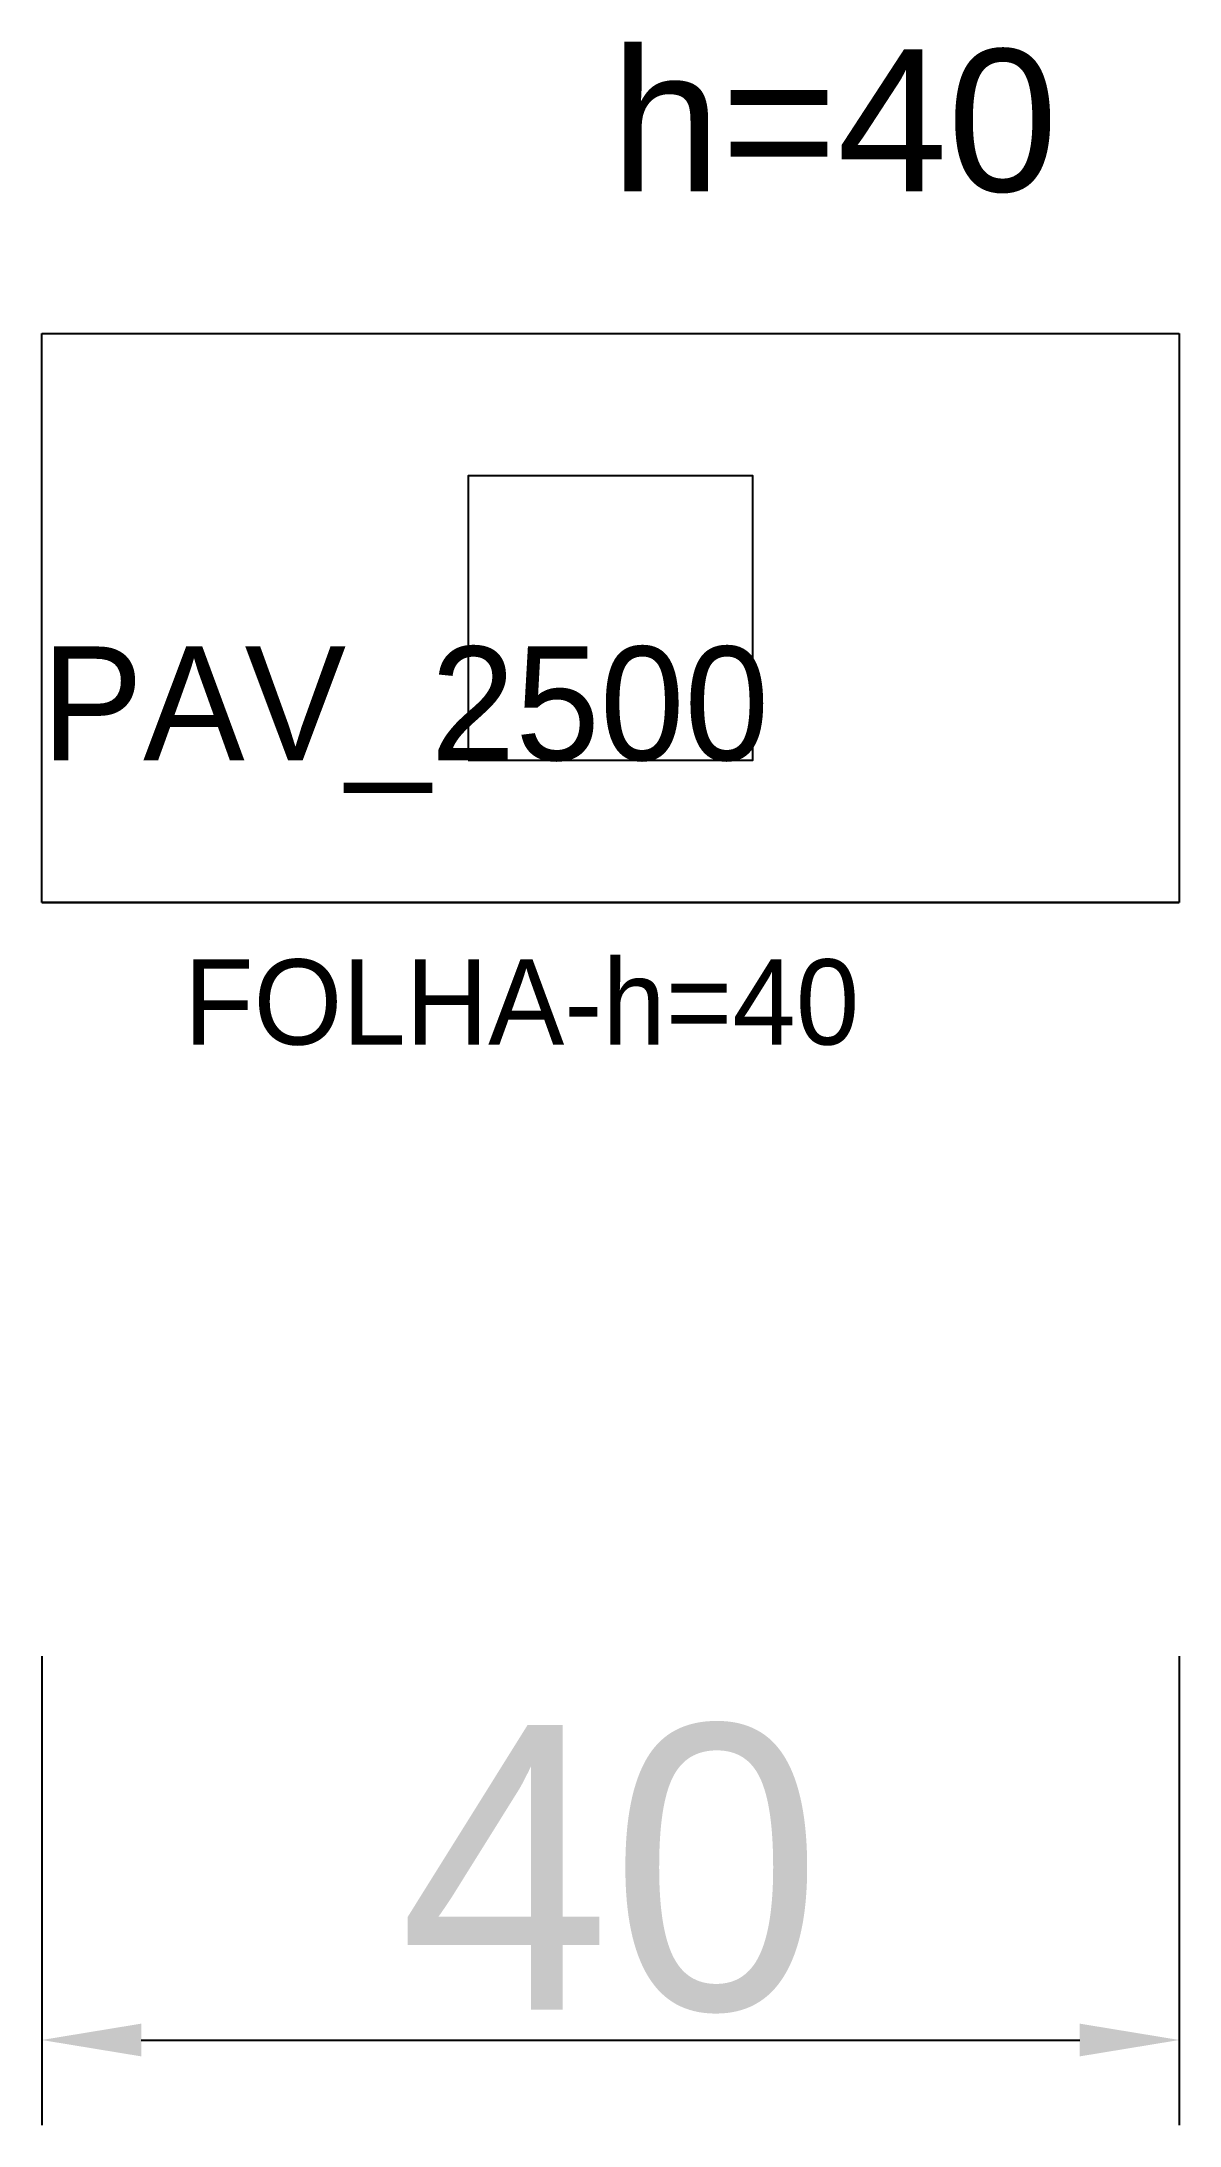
# Model space of a CAD drawing. Header units: metres. Extents: x 222.2 to 262.2, y 138.5 to 211.8.
import ezdxf

# ---------------------------------------------------------------- set-up
doc = ezdxf.new("R2010")
doc.units = ezdxf.units.M
for name, color, linetype in [('COTA', 241, 'CONTINUOUS'), ('FOLHA', 255, 'CONTINUOUS'), ('Hachura', 251, 'CONTINUOUS'), ('NOMENCLATURA', 7, 'CONTINUOUS'), ('Nível', 160, 'CONTINUOUS'), ('Painéis', 200, 'CONTINUOUS'), ('Pilares', 5, 'CONTINUOUS'), ('SARR_2.2x7', 40, 'CONTINUOUS')]:
    doc.layers.add(name, color=color, linetype=linetype)
doc.styles.add('ARIAL', font='Arial.ttf')
doc.dimstyles.new('EZ DXF', dxfattribs={"dimtxt": 10, "dimasz": 3.5, "dimexe": 3, "dimexo": 1.5, "dimgap": 1, "dimtad": 1, "dimdec": 1, "dimdsep": 46, "dimcen": 2.5, "dimazin": 3, "dimtfac": 1, "dimtmove": 0, "dimatfit": 3})

msp = doc.modelspace()

# ---------------------------------------------------------------- hatches: boundary and pattern name
at = {"layer": 'Hachura'}
h = msp.add_hatch(dxfattribs=at)
h.set_pattern_fill('ANSI31', scale=50)
h.paths.add_polyline_path([(222.2, 201.5), (262.2, 201.5), (262.2, 181.5), (222.2, 181.5)])
h = msp.add_hatch(dxfattribs=at)
h.set_pattern_fill('ANSI31', scale=50)
h.paths.add_polyline_path([(222.2, 201.5), (262.2, 201.5), (262.2, 181.5), (222.2, 181.5)])

# ---------------------------------------------------------------- linework, layer by layer
at = {"layer": 'Painéis', "color": 200}
for p, q in [((222.2, 201.5), (262.2, 201.5)), ((222.2, 181.5), (222.2, 201.5)), ((222.2, 201.5), (262.2, 201.5)), ((222.2, 181.5), (222.2, 201.5)), ((262.2, 201.5), (262.2, 181.5)), ((262.2, 201.5), (262.2, 181.5)), ((262.2, 181.5), (222.2, 181.5)), ((262.2, 181.5), (222.2, 181.5))]:
    msp.add_line(p, q, dxfattribs=at)
at = {"layer": 'Pilares'}
msp.add_lwpolyline([(237.2, 186.5), (247.2, 186.5), (247.2, 196.5), (237.2, 196.5)], close=True, dxfattribs=at)
msp.add_lwpolyline([(237.2, 186.5), (247.2, 186.5), (247.2, 196.5), (237.2, 196.5)], close=True, dxfattribs=at)
at = {"layer": 'SARR_2.2x7'}
msp.add_line((222.2, 181.5), (262.2, 181.5), dxfattribs=at)
msp.add_line((222.2, 181.5), (262.2, 181.5), dxfattribs=at)

# ---------------------------------------------------------------- texts
at = {"layer": 'FOLHA'}
msp.add_text('FOLHA-h=40', height=3, dxfattribs=at).set_placement((227.2, 176.5))
msp.add_text('FOLHA-h=40', height=3, dxfattribs=at).set_placement((227.2, 176.5))
at = {"layer": 'NOMENCLATURA', "insert": (242.2, 211.5), "char_height": 5, "attachment_point": 1, "style": 'ARIAL'}
msp.add_mtext('h=40', dxfattribs=at)
msp.add_mtext('h=40', dxfattribs=at)
at = {"layer": 'Nível'}
msp.add_text('PAV_2500', height=4, dxfattribs=at).set_placement((222.2, 186.5))
msp.add_text('PAV_2500', height=4, dxfattribs=at).set_placement((222.2, 186.5))

# ---------------------------------------------------------------- dimensions: what is measured, and where the dimension line sits
at = {"layer": 'COTA'}
msp.add_linear_dim(base=(222.2, 141.5), p1=(222.2, 156.5), p2=(262.2, 156.5), dimstyle='EZ DXF', dxfattribs=at).render()
msp.add_linear_dim(base=(222.2, 141.5), p1=(222.2, 156.5), p2=(262.2, 156.5), dimstyle='EZ DXF', dxfattribs=at).render()

doc.saveas('drawing.dxf')
